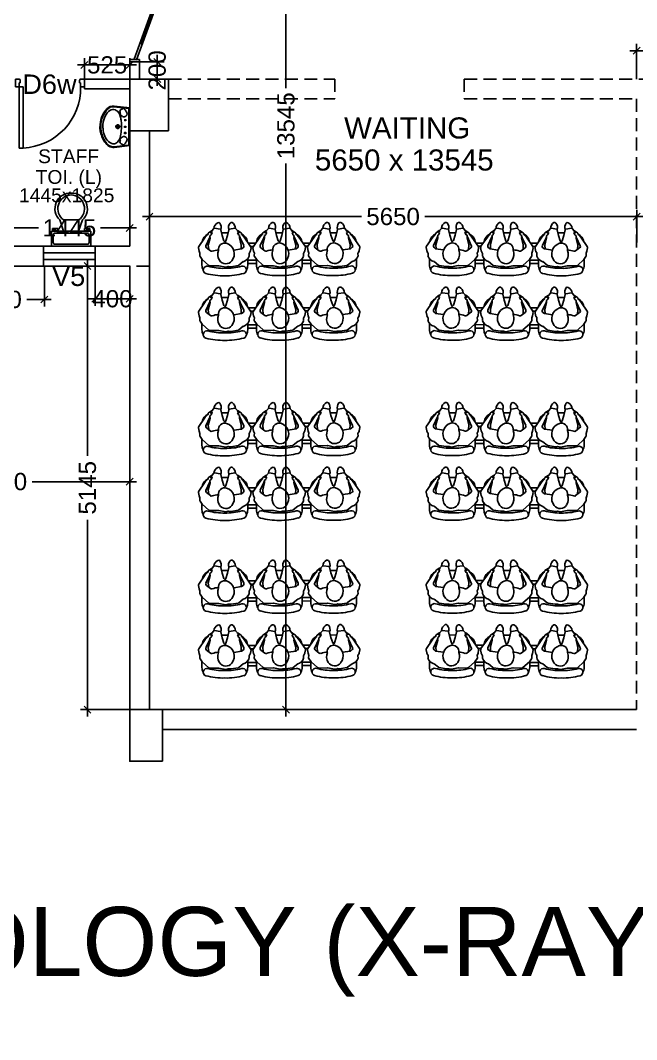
# Model space of a CAD drawing. Extents: x 6345096 to 6738923, y -6490958 to -6305885.
# Drawn here: x 6540771 to 6547917, y -6417014 to -6405190 of the extents above; entities that cross this region are included whole.
import ezdxf
from ezdxf.enums import TextEntityAlignment as Align

# ---------------------------------------------------------------- set-up
doc = ezdxf.new("R2010")
doc.units = 0
doc.header["$LTSCALE"] = 600
doc.header["$MEASUREMENT"] = 0
doc.header["$PDMODE"] = 35
doc.linetypes.add('DASHED', pattern=[0.75, 0.5, -0.25])
doc.linetypes.add('HIDDEN', pattern=[0.375, 0.25, -0.125])
doc.layers.get('0').update_dxf_attribs({"linetype": 'CONTINUOUS'})
doc.layers.get('Defpoints').update_dxf_attribs({"linetype": 'CONTINUOUS'})
for name, color, linetype in [('DIM-TEXT', 8, 'CONTINUOUS'), ('DOOR', 32, 'CONTINUOUS'), ('Fire Door', 10, 'CONTINUOUS'), ('furniture', 33, 'CONTINUOUS'), ('HS', 251, 'CONTINUOUS'), ('joinery', 7, 'CONTINUOUS'), ('LA-column', 3, 'CONTINUOUS'), ('Room Dim', 1, 'CONTINUOUS'), ('TEXT', 6, 'CONTINUOUS'), ('Toi-Euip', 8, 'CONTINUOUS'), ('toi-fix', 46, 'CONTINUOUS'), ('Walls', 7, 'CONTINUOUS'), ('WIN', 151, 'CONTINUOUS'), ('Working Dim', 5, 'CONTINUOUS')]:
    doc.layers.add(name, color=color, linetype=linetype)
doc.styles.add('ari', font='arial.ttf')
doc.styles.add('ARIAL', font='arial.ttf')
doc.styles.add('RT', font='romant.shx')
doc.dimstyles.new('int. dim', dxfattribs={"dimtxt": 200, "dimasz": 80, "dimexe": 80, "dimexo": 0, "dimgap": 70, "dimtad": 0, "dimdec": 0, "dimzin": 12, "dimdsep": 46, "dimtxsty": 'ari', "dimblk": 'OBLIQUE', "dimcen": 2, "dimdle": 80, "dimclrd": 256, "dimclre": 256, "dimclrt": 6, "dimadec": 0, "dimazin": 0, "dimtfac": 1, "dimtdec": 0, "dimtix": 1, "dimtmove": 2, "dimatfit": 3, "dimfxl": 1, "dimtolj": 1, "dimtzin": 0, "dimlwd": -1, "dimlwe": -1, "dimarcsym": 0})
doc.dimstyles.new('TEXT', dxfattribs={"dimscale": 0, "dimtxt": 600, "dimasz": 300, "dimexe": 300, "dimexo": 30, "dimgap": 50, "dimtad": 0, "dimdec": 0, "dimzin": 0, "dimdsep": 46, "dimtxsty": 'RT', "dimblk": 'OBLIQUE', "dimcen": 0.09, "dimdle": 300, "dimclrd": 256, "dimclre": 256, "dimclrt": 170, "dimadec": 0, "dimazin": 0, "dimtfac": 1, "dimtdec": 0, "dimtofl": 0, "dimtmove": 2, "dimatfit": 3, "dimfxl": 1, "dimfrac": 2, "dimtolj": 1, "dimtzin": 0, "dimlwd": -1, "dimlwe": -1, "dimarcsym": 0})

# ---------------------------------------------------------------- blocks, each defined once
blk = doc.blocks.new('_Oblique')
at = {"color": 0, "linetype": 'ByBlock', "lineweight": -2}
blk.add_line((-0.5, -0.5), (0.5, 0.5), dxfattribs=at)
blk = doc.blocks.new('*D258')
at = {"layer": 'Defpoints', "color": 0, "linetype": 'Continuous', "transparency": 16777216}
for p in [(6572959, -6417748), (6531899, -6418434, -2), (6572959, -6418964, 0)]:
    blk.add_point(p, dxfattribs=at)
at = {"layer": 'DIM-TEXT', "transparency": 16777216}
for p, q in [((6531899, -6418434), (6531899, -6417448)), ((6572959, -6418964), (6572959, -6417448)), ((6531599, -6417748), (6548138, -6417748)), ((6573259, -6417748), (6556721, -6417748))]:
    blk.add_line(p, q, dxfattribs=at)
at = {"layer": 'DIM-TEXT', "linetype": 'Continuous', "transparency": 16777216, "xscale": 300, "yscale": 300, "zscale": 300, "rotation": 180}
blk.add_blockref('_Oblique', (6531899, -6417748), dxfattribs=at)
at = {"layer": 'DIM-TEXT', "linetype": 'Continuous', "transparency": 16777216, "xscale": 300, "yscale": 300, "zscale": 300}
blk.add_blockref('_Oblique', (6572959, -6417748), dxfattribs=at)
at = {"layer": 'DIM-TEXT', "color": 170, "linetype": 'Continuous', "transparency": 16777216, "insert": (6552429, -6417748), "char_height": 750, "attachment_point": 5, "style": 'ari'}
blk.add_mtext('\\A1;{\\H1.067x;OPD - T.B. / C.D.}', dxfattribs=at)
blk = doc.blocks.new('A$C782D609A')
at = {"layer": 'WIN', "linetype": 'Continuous'}
for p, q in [((-300, 230), (300, 230)), ((-300, 230), (-300, 0)), ((300, 230), (300, 0)), ((-300, 0), (300, 0))]:
    blk.add_line(p, q, dxfattribs=at)
at = {"layer": 'WIN', "linetype": 'DASHED', "ltscale": 300}
for p, q in [((-300, 153), (300, 153)), ((-300, 77), (300, 77))]:
    blk.add_line(p, q, dxfattribs=at)
blk = doc.blocks.new('1000')
at = {"layer": 'DOOR'}
for p, q in [((0, -100), (0, 0)), ((0, 0), (50, 0)), ((50, -100), (0, -100)), ((50, 0), (50, -2)), ((63, -49), (50, -49)), ((50, -49), (50, -100)), ((50, -100), (50, -901)), ((100, -100), (50, -100)), ((63, -13), (61, -13)), ((63, -13), (63, -49)), ((100, -901), (100, -100)), ((837, -13), (837, -49)), ((837, -13), (839, -13)), ((837, -49), (850, -49)), ((850, 0), (850, -2)), ((900, 0), (850, 0)), ((850, -49), (850, -100)), ((850, -100), (900, -100)), ((900, -100), (900, 0)), ((50, -901), (100, -901))]:
    blk.add_line(p, q, dxfattribs=at)
for centre, major_axis, start_param, end_param in [((50, -13), (-7.95, 7.95), 3.926991, 5.497787), ((850, -13), (7.95, 7.95), 0.785398, 2.356194)]:
    blk.add_ellipse(centre, major_axis=major_axis, ratio=1, start_param=start_param, end_param=end_param, dxfattribs=at)
at = {"layer": 'DOOR', "color": 145}
blk.add_ellipse((64, -115), major_axis=(-520, 590), ratio=1, start_param=2.464943, end_param=4.009476, dxfattribs=at)
blk = doc.blocks.new('A$C15456D16')
at = {"layer": 'Fire Door'}
for p, q in [((979, 23), (65, 355)), ((979, 23), (65, 355)), ((979, 23), (65, 355)), ((969, -4), (56, 329)), ((969, -4), (56, 329)), ((969, -4), (56, 329)), ((248, 289), (238, 262)), ((248, 289), (238, 262)), ((248, 289), (238, 262)), ((791, 76), (243, 276)), ((791, 76), (243, 276)), ((791, 76), (243, 276)), ((-1000, 56), (-972, 56)), ((-1000, -56), (-1000, 56)), ((-1000, 56), (-972, 56)), ((-1000, -56), (-1000, 56)), ((-1000, 56), (-972, 56)), ((-1000, -56), (-1000, 56)), ((-979, -23), (-969, 4)), ((-979, -23), (-969, 4)), ((-979, -23), (-969, 4)), ((-972, -56), (-972, 56)), ((-972, -56), (-972, 56)), ((-972, -56), (-972, 56)), ((-969, 4), (-56, -329)), ((-969, 4), (-56, -329)), ((-969, 4), (-56, -329)), ((796, 89), (786, 63)), ((796, 89), (786, 63)), ((796, 89), (786, 63)), ((979, 23), (969, -4)), ((979, 23), (969, -4)), ((979, 23), (969, -4)), ((1000, 56), (972, 56)), ((972, -56), (972, 56)), ((1000, 56), (972, 56)), ((972, -56), (972, 56)), ((1000, 56), (972, 56)), ((972, -56), (972, 56)), ((1000, -56), (1000, 56)), ((1000, -56), (1000, 56)), ((1000, -56), (1000, 56)), ((-1000, -56), (-972, -56)), ((-1000, -56), (-972, -56)), ((-1000, -56), (-972, -56)), ((-979, -23), (-65, -355)), ((-979, -23), (-65, -355)), ((-979, -23), (-65, -355)), ((-796, -89), (-786, -63)), ((-796, -89), (-786, -63)), ((-796, -89), (-786, -63)), ((-791, -76), (-243, -276)), ((-791, -76), (-243, -276)), ((-791, -76), (-243, -276)), ((1000, -56), (972, -56)), ((1000, -56), (972, -56)), ((1000, -56), (972, -56)), ((-238, -262), (-248, -289)), ((-238, -262), (-248, -289)), ((-238, -262), (-248, -289))]:
    blk.add_line(p, q, dxfattribs=at)
at = {"layer": 'Fire Door', "extrusion": (0, 0, -1)}
for centre, major_axis, start_param, end_param in [((-1000, 0), (-1000, 0), 2.617886, 3.665084), ((-1000, 0), (-1000, 0), 2.617886, 3.665084), ((-1000, 0), (-1000, 0), 2.617886, 3.665084), ((1000, 0), (1000, 0), 2.618102, 3.665299), ((1000, 0), (1000, 0), 2.618102, 3.665299), ((1000, 0), (1000, 0), 2.618102, 3.665299)]:
    blk.add_ellipse(centre, major_axis=major_axis, ratio=1, start_param=start_param, end_param=end_param, dxfattribs=at)
blk = doc.blocks.new('*D262')
at = {"layer": 'Defpoints', "color": 0, "linetype": 'Continuous', "transparency": 16777216}
for p in [(6572960, -6413896, 6), (6532049, -6414395, -1), (6572960, -6415772)]:
    blk.add_point(p, dxfattribs=at)
at = {"layer": 'DIM-TEXT', "transparency": 16777216}
for p, q in [((6572960, -6413896), (6572960, -6416072)), ((6532049, -6414395), (6532049, -6416072)), ((6531749, -6415772), (6537340, -6415772)), ((6573260, -6415772), (6570917, -6415772))]:
    blk.add_line(p, q, dxfattribs=at)
at = {"layer": 'DIM-TEXT', "linetype": 'Continuous', "transparency": 16777216, "xscale": 300, "yscale": 300, "zscale": 300, "rotation": 180}
blk.add_blockref('_Oblique', (6532049, -6415772), dxfattribs=at)
at = {"layer": 'DIM-TEXT', "linetype": 'Continuous', "transparency": 16777216, "xscale": 300, "yscale": 300, "zscale": 300}
blk.add_blockref('_Oblique', (6572960, -6415772), dxfattribs=at)
at = {"layer": 'DIM-TEXT', "color": 170, "linetype": 'Continuous', "transparency": 16777216, "insert": (6554129, -6415995), "char_height": 750, "attachment_point": 5, "style": 'ari'}
blk.add_mtext('\\A1;{\\H1.067x;RADIOLOGY (X-RAY,FLUOROSCOPY & ULTRASOUND ROOMS)}', dxfattribs=at)
blk = doc.blocks.new('*D748')
at = {"layer": 'Defpoints', "color": 0, "transparency": 16777216}
for p in [(6540597, -6407598, 5), (6542039, -6407598, 5), (6542039, -6407598)]:
    blk.add_point(p, dxfattribs=at)
at = {"layer": 'Working Dim', "transparency": 16777216}
for p, q in [((6540517, -6407598), (6540980, -6407598)), ((6540597, -6407598), (6540597, -6407518)), ((6542119, -6407598), (6541700, -6407598)), ((6542039, -6407598), (6542039, -6407518))]:
    blk.add_line(p, q, dxfattribs=at)
at = {"layer": 'Working Dim', "transparency": 16777216, "xscale": 80, "yscale": 80, "zscale": 80, "rotation": 180}
blk.add_blockref('_Oblique', (6540597, -6407598), dxfattribs=at)
at = {"layer": 'Working Dim', "transparency": 16777216, "xscale": 80, "yscale": 80, "zscale": 80}
blk.add_blockref('_Oblique', (6542039, -6407598), dxfattribs=at)
at = {"layer": 'Working Dim', "color": 6, "transparency": 16777216, "insert": (6541340, -6407598), "char_height": 200, "attachment_point": 5, "style": 'ari'}
blk.add_mtext('\\A1;1445', dxfattribs=at)
blk = doc.blocks.new('*D750')
at = {"layer": 'Defpoints', "color": 0, "transparency": 16777216}
for p in [(6542039, -6405707), (6541514, -6405870, 5), (6542039, -6405870, 5)]:
    blk.add_point(p, dxfattribs=at)
at = {"layer": 'Working Dim', "transparency": 16777216}
for p, q in [((6541514, -6405707), (6541434, -6405707)), ((6541514, -6405870), (6541514, -6405627)), ((6541514, -6405707), (6542039, -6405707)), ((6542039, -6405870), (6542039, -6405627)), ((6542039, -6405707), (6542119, -6405707))]:
    blk.add_line(p, q, dxfattribs=at)
at = {"layer": 'Working Dim', "transparency": 16777216, "xscale": 80, "yscale": 80, "zscale": 80}
blk.add_blockref('_Oblique', (6541514, -6405707), dxfattribs=at)
at = {"layer": 'Working Dim', "transparency": 16777216, "xscale": 80, "yscale": 80, "zscale": 80, "rotation": 180}
blk.add_blockref('_Oblique', (6542039, -6405707), dxfattribs=at)
at = {"layer": 'Working Dim', "color": 6, "transparency": 16777216, "insert": (6541777, -6405707), "char_height": 200, "attachment_point": 5, "style": 'ari'}
blk.add_mtext('\\A1;525', dxfattribs=at)
blk = doc.blocks.new('*D751')
at = {"layer": 'Defpoints', "color": 0, "transparency": 16777216}
for p in [(6542154, -6405670, 2), (6542154, -6405870, 2), (6542358, -6405870)]:
    blk.add_point(p, dxfattribs=at)
at = {"layer": 'Working Dim', "transparency": 16777216}
for p, q in [((6542358, -6405670), (6542358, -6405590)), ((6542154, -6405670), (6542438, -6405670)), ((6542358, -6405670), (6542358, -6405870)), ((6542154, -6405870), (6542438, -6405870)), ((6542358, -6405870), (6542358, -6405950))]:
    blk.add_line(p, q, dxfattribs=at)
at = {"layer": 'Working Dim', "transparency": 16777216, "xscale": 80, "yscale": 80, "zscale": 80}
for p, rotation in [((6542358, -6405670), 270), ((6542358, -6405870), 90)]:
    blk.add_blockref('_Oblique', p, dxfattribs=dict(at, rotation=rotation))
at = {"layer": 'Working Dim', "color": 6, "transparency": 16777216, "insert": (6542358, -6405770), "char_height": 200, "attachment_point": 5, "rotation": 90, "style": 'ari'}
blk.add_mtext('\\A1;200', dxfattribs=at)
blk = doc.blocks.new('*D1103')
at = {"layer": 'Defpoints', "color": 0, "transparency": 16777216}
for p in [(6541549, -6408040), (6542039, -6408040, 6), (6542039, -6413185, 2)]:
    blk.add_point(p, dxfattribs=at)
at = {"layer": 'Working Dim', "transparency": 16777216}
for p, q in [((6541549, -6407960), (6541549, -6410243)), ((6542039, -6408040), (6541469, -6408040)), ((6541549, -6413265), (6541549, -6410982)), ((6542039, -6413185), (6541469, -6413185))]:
    blk.add_line(p, q, dxfattribs=at)
at = {"layer": 'Working Dim', "transparency": 16777216, "xscale": 80, "yscale": 80, "zscale": 80}
for p, rotation in [((6541549, -6408040), 90), ((6541549, -6413185), 270)]:
    blk.add_blockref('_Oblique', p, dxfattribs=dict(at, rotation=rotation))
at = {"layer": 'Working Dim', "color": 6, "transparency": 16777216, "insert": (6541549, -6410612), "char_height": 200, "attachment_point": 5, "rotation": 90, "style": 'ari'}
blk.add_mtext('\\A1;5145', dxfattribs=at)
blk = doc.blocks.new('*D1104')
at = {"layer": 'Defpoints', "color": 0, "transparency": 16777216}
for p in [(6539039, -6410542, 5), (6542039, -6410541), (6542039, -6410542, 5)]:
    blk.add_point(p, dxfattribs=at)
at = {"layer": 'Working Dim', "transparency": 16777216}
for p, q in [((6539039, -6410542), (6539039, -6410461)), ((6542039, -6410542), (6542039, -6410461)), ((6538959, -6410541), (6540171, -6410541)), ((6542119, -6410541), (6540908, -6410541))]:
    blk.add_line(p, q, dxfattribs=at)
at = {"layer": 'Working Dim', "transparency": 16777216, "xscale": 80, "yscale": 80, "zscale": 80, "rotation": 180}
blk.add_blockref('_Oblique', (6539039, -6410541), dxfattribs=at)
at = {"layer": 'Working Dim', "transparency": 16777216, "xscale": 80, "yscale": 80, "zscale": 80}
blk.add_blockref('_Oblique', (6542039, -6410541), dxfattribs=at)
at = {"layer": 'Working Dim', "color": 6, "transparency": 16777216, "insert": (6540539, -6410541), "char_height": 200, "attachment_point": 5, "style": 'ari'}
blk.add_mtext('\\A1;3000', dxfattribs=at)
blk = doc.blocks.new('A$C70ED7303')
at = {"layer": 'toi-fix', "color": 8}
for p, q in [((0, 0), (229, 0)), ((229, 0), (229, -174)), ((-229, 0), (0, 0)), ((-229, -174), (-229, 0)), ((-207, -44), (-207, -131)), ((0, -22), (-185, -22)), ((0, -22), (185, -22)), ((207, -44), (207, -131)), ((229, -174), (-229, -174)), ((-218, -207), (-218, -185)), ((-218, -185), (-174, -185)), ((-153, -207), (-218, -207)), ((-185, -153), (0, -153)), ((-174, -185), (-174, -174)), ((-153, -174), (-153, -207)), ((-87, -174), (-131, -305)), ((185, -153), (0, -153)), ((87, -174), (131, -305)), ((153, -174), (153, -207)), ((153, -207), (218, -207)), ((174, -185), (174, -174)), ((218, -185), (174, -185)), ((218, -207), (218, -185)), ((0, -305), (-87, -305)), ((0, -305), (87, -305))]:
    blk.add_line(p, q, dxfattribs=at)
for centre, major_axis, start_param, end_param in [((-188, -41), (13.6, -13.6), 2.214297, 4.068888), ((188, -41), (13.6, -13.6), 0.643501, 2.498091), ((-188, -134), (-13.6, -13.6), 5.35589, 7.21048), ((188, -134), (-13.6, -13.6), 0.643501, 2.498091), ((-7, -436), (-128, -128), 4.686239, 7.105146), ((5, -435), (-113, -113), 4.541602, 7.039318), ((7, -436), (56, -172), -0.351019, 2.067888), ((-5, -435), (-113, -113), 0.814663, 3.31238)]:
    blk.add_ellipse(centre, major_axis=major_axis, ratio=1, start_param=start_param, end_param=end_param, dxfattribs=at)
blk = doc.blocks.new('A$C4D064DB7')
at = {"layer": 'Toi-Euip', "color": 8}
for p, q in [((-219, -1), (-239, 178)), ((-212, 5), (-232, 185)), ((-28, 138), (30, 138)), ((1, 167), (1, 108)), ((212, 5), (232, 185)), ((219, -1), (239, 178)), ((-205, 8), (200, 8)), ((-61, 52), (-87, 52)), ((-73, 69), (-73, 37)), ((11, 52), (-14, 52)), ((-1, 69), (-1, 37)), ((88, 52), (63, 52)), ((76, 64), (76, 37)), ((-219, -1), (219, -1))]:
    blk.add_line(p, q, dxfattribs=at)
for centre, radius in [((1, 138), 20.9), ((1, 138), 15), ((1, 138), 10.5), ((-73, 52), 6.23), ((-1, 52), 6.23), ((76, 52), 6.23)]:
    blk.add_circle(centre, radius, dxfattribs=at)
for centre, radius, start, end in [((-136, 190), 103, 132.34, 168.5521), ((-116, 175), 119, 121.8415, 151.2146), ((-15, 63), 278, 103.6801, 133.1199), ((-79, 167), 122, 117.7975, 160.6946), ((-52, 129), 194, 106.9894, 130.6854), ((-13, 69), 240, 90.5187, 121.0564), ((0, 43), 293, 66.1951, 111.8497), ((-4, 79), 266, 77.1391, 106.8516), ((4, 22), 288, 65.4107, 93.8454), ((11, 57), 285, 46.3845, 81.023), ((17, 64), 267, 46.2173, 67.6674), ((74, 158), 135, 31.8603, 68.3132), ((141, 189), 91.5, 357.2238, 48.0895), ((144, 191), 96.4, 352.3942, 48.6169), ((-159, 188), 80.7, 163.2392, 186.9959), ((-157, 191), 75.7, 146.7911, 185.1402), ((-106, 184), 91.8, 165.5854, 192.6546), ((-124, 196), 77.6, 203.693, 246.3813), ((-74, 264), 162, 239.5902, 265.9719), ((-157, 117), 8.45, 294.5104, 30.3287), ((98, 210), 106, 278.0202, 335.0221), ((131, 193), 68.8, 336.7779, 32.4081), ((-200, -15), 23.9, 101.1451, 143.7785), ((-189, 73), 20.1, 152.4908, 243.191), ((-154, 65), 55.1, 124.9669, 161.6496), ((-120, 149), 122, 230.5982, 250.4136), ((-175, 96), 17.3, 50.4642, 129.5358), ((-158, 116), 8.33, 226.0403, 306.1074), ((-146, 63), 33, 241.9192, 291.3561), ((-126, 102), 8.28, 83.1526, 217.3039), ((-161, 71), 47.7, 305.0585, 347.193), ((-110, 110), 26, 208.2715, 253.614), ((-144, 69), 30.9, 343.9654, 29.9209), ((33, 870), 776, 261.2228, 267.52), ((-3, 804), 710, 270.2431, 275.5482), ((44, 384), 287, 274.2321, 283.8267), ((146, 69), 30.9, 150.0791, 196.0346), ((163, 71), 47.7, 192.807, 234.9415), ((112, 110), 26, 286.386, 331.7285), ((130, 102), 7.16, 318.2984, 78.6803), ((148, 63), 33, 248.6439, 298.0808), ((158, 116), 7.49, 165.1523, 247.9307), ((160, 116), 8.33, 233.8926, 313.9597), ((122, 149), 122, 289.5864, 309.4018), ((177, 96), 17.3, 50.4642, 129.5358), ((156, 65), 55.1, 18.3504, 55.0331), ((191, 73), 20.1, 296.809, 27.5092), ((200, -17), 24.9, 38.7487, 88.5796)]:
    blk.add_arc(centre, radius, start, end, dxfattribs=at)
blk = doc.blocks.new('*D1378')
at = {"layer": 'Defpoints', "color": 0, "transparency": 16777216}
for p in [(6541639, -6408040, 0), (6542039, -6408040), (6541639, -6408420)]:
    blk.add_point(p, dxfattribs=at)
at = {"layer": 'Working Dim', "transparency": 16777216}
for p, q in [((6541639, -6408040), (6541639, -6408500)), ((6542039, -6408040), (6542039, -6408500)), ((6541639, -6408420), (6541559, -6408420)), ((6542039, -6408420), (6541639, -6408420)), ((6542039, -6408420), (6542119, -6408420))]:
    blk.add_line(p, q, dxfattribs=at)
at = {"layer": 'Working Dim', "transparency": 16777216, "xscale": 80, "yscale": 80, "zscale": 80}
blk.add_blockref('_Oblique', (6541639, -6408420), dxfattribs=at)
at = {"layer": 'Working Dim', "transparency": 16777216, "xscale": 80, "yscale": 80, "zscale": 80, "rotation": 180}
blk.add_blockref('_Oblique', (6542039, -6408420), dxfattribs=at)
at = {"layer": 'Working Dim', "color": 6, "transparency": 16777216, "insert": (6541839, -6408420), "char_height": 200, "attachment_point": 5, "style": 'ari'}
blk.add_mtext('\\A1;400', dxfattribs=at)
blk = doc.blocks.new('*D1379')
at = {"layer": 'Defpoints', "color": 0, "transparency": 16777216}
for p in [(6540060, -6408040, 0), (6541050, -6408040), (6540060, -6408428)]:
    blk.add_point(p, dxfattribs=at)
at = {"layer": 'Working Dim', "transparency": 16777216}
for p, q in [((6540060, -6408040), (6540060, -6408508)), ((6541050, -6408040), (6541050, -6408508)), ((6539980, -6408428), (6540264, -6408428)), ((6541130, -6408428), (6540845, -6408428))]:
    blk.add_line(p, q, dxfattribs=at)
at = {"layer": 'Working Dim', "transparency": 16777216, "xscale": 80, "yscale": 80, "zscale": 80, "rotation": 180}
blk.add_blockref('_Oblique', (6540060, -6408428), dxfattribs=at)
at = {"layer": 'Working Dim', "transparency": 16777216, "xscale": 80, "yscale": 80, "zscale": 80}
blk.add_blockref('_Oblique', (6541050, -6408428), dxfattribs=at)
at = {"layer": 'Working Dim', "color": 6, "transparency": 16777216, "insert": (6540555, -6408428), "char_height": 200, "attachment_point": 5, "style": 'ari'}
blk.add_mtext('\\A1;990', dxfattribs=at)
blk = doc.blocks.new('*D2147')
at = {"layer": 'Defpoints', "color": 0, "transparency": 16777216}
for p in [(6547918, -6407466), (6542268, -6407766), (6547918, -6407766)]:
    blk.add_point(p, dxfattribs=at)
at = {"layer": 'Working Dim', "transparency": 16777216}
for p, q in [((6542268, -6407766), (6542268, -6407386)), ((6547918, -6407766), (6547918, -6407386)), ((6542188, -6407466), (6544725, -6407466)), ((6547998, -6407466), (6545462, -6407466))]:
    blk.add_line(p, q, dxfattribs=at)
at = {"layer": 'Working Dim', "transparency": 16777216, "xscale": 80, "yscale": 80, "zscale": 80, "rotation": 180}
blk.add_blockref('_Oblique', (6542268, -6407466), dxfattribs=at)
at = {"layer": 'Working Dim', "transparency": 16777216, "xscale": 80, "yscale": 80, "zscale": 80}
blk.add_blockref('_Oblique', (6547918, -6407466), dxfattribs=at)
at = {"layer": 'Working Dim', "color": 6, "transparency": 16777216, "insert": (6545093, -6407466), "char_height": 200, "attachment_point": 5, "style": 'ari'}
blk.add_mtext('\\A1;5650', dxfattribs=at)
blk = doc.blocks.new('*D2148')
at = {"layer": 'Defpoints', "color": 0, "transparency": 16777216}
for p in [(6544422, -6399640), (6543851, -6413185), (6544422, -6413185)]:
    blk.add_point(p, dxfattribs=at)
at = {"layer": 'Working Dim', "transparency": 16777216}
for p, q in [((6543851, -6399560), (6543851, -6405975)), ((6544422, -6399640), (6543771, -6399640)), ((6543851, -6413265), (6543851, -6406850)), ((6544422, -6413185), (6543771, -6413185))]:
    blk.add_line(p, q, dxfattribs=at)
at = {"layer": 'Working Dim', "transparency": 16777216, "xscale": 80, "yscale": 80, "zscale": 80}
for p, rotation in [((6543851, -6399640), 90), ((6543851, -6413185), 270)]:
    blk.add_blockref('_Oblique', p, dxfattribs=dict(at, rotation=rotation))
at = {"layer": 'Working Dim', "color": 6, "transparency": 16777216, "insert": (6543851, -6406412), "char_height": 200, "attachment_point": 5, "rotation": 90, "style": 'ari'}
blk.add_mtext('\\A1;13545', dxfattribs=at)
blk = doc.blocks.new('A$C6F2C55AD')
at = {"layer": 'furniture', "color": 8}
for p, q in [((-379, 896), (-303, 896)), ((-309, 892), (-377, 818)), ((-274, 917), (-309, 892)), ((-236, 919), (-260, 921)), ((-212, 928), (-236, 919)), ((-172, 935), (-212, 928)), ((-209, 798), (-173, 844)), ((-50, 857), (-157, 931)), ((-148, 850), (-56, 808)), ((-25, 837), (-50, 857)), ((-19, 827), (-25, 837)), ((-383, 803), (-381, 703)), ((-56, 808), (-40, 802)), ((-7, 824), (-15, 825)), ((-8, 781), (4, 776)), ((-1, 787), (-5, 793)), ((5, 781), (-1, 787)), ((24, 785), (0, 820)), ((0, 792), (11, 789)), ((11, 789), (19, 779)), ((-381, 699), (-397, 621)), ((-397, 621), (-391, 593)), ((0, 593), (0, 669)), ((-391, 588), (-392, 559)), ((-392, 559), (-379, 478)), ((-200, 528), (-187, 436)), ((2, 482), (-10, 477)), ((-3, 469), (3, 477)), ((11, 473), (-3, 469)), ((0, 442), (24, 477)), ((4, 481), (2, 482)), ((3, 477), (4, 481)), ((19, 483), (11, 473)), ((-375, 468), (-334, 417)), ((-374, 366), (-301, 366)), ((-355, 366), (-355, 265)), ((-316, 366), (-316, 265)), ((-187, 436), (-173, 418)), ((-157, 331), (-50, 405)), ((-148, 412), (-56, 454)), ((-119, 356), (-119, 275)), ((-56, 454), (-40, 459)), ((-50, 405), (-25, 425)), ((-40, 459), (-29, 462)), ((-25, 425), (-19, 435)), ((-15, 437), (-7, 438)), ((-379, 265), (-303, 265)), ((-309, 261), (-377, 187)), ((-374, 265), (-303, 265)), ((-274, 286), (-309, 261)), ((-269, 348), (-244, 349)), ((-236, 288), (-260, 290)), ((-212, 297), (-236, 288)), ((-232, 346), (-216, 336)), ((-172, 304), (-212, 297)), ((-208, 333), (-172, 327)), ((-157, 331), (-157, 300)), ((-50, 226), (-157, 300)), ((-383, 172), (-381, 72)), ((-209, 167), (-173, 213)), ((-148, 219), (-56, 177)), ((-56, 177), (-40, 171)), ((-25, 206), (-50, 226)), ((-19, 196), (-25, 206)), ((-7, 193), (-15, 194)), ((-8, 151), (4, 145)), ((-1, 156), (-5, 162)), ((5, 150), (-1, 156)), ((24, 154), (0, 189)), ((0, 162), (11, 158)), ((11, 158), (19, 148)), ((-381, 68), (-397, -10)), ((0, -38), (0, 38)), ((-397, -10), (-391, -38)), ((-391, -43), (-392, -72)), ((-392, -72), (-379, -153)), ((-200, -103), (-187, -195)), ((-375, -163), (-334, -214)), ((-187, -195), (-173, -213)), ((-157, -300), (-50, -226)), ((-148, -219), (-56, -177)), ((-56, -177), (-40, -171)), ((-50, -226), (-25, -206)), ((-40, -171), (-29, -169)), ((-25, -206), (-19, -196)), ((-15, -194), (-7, -193)), ((2, -149), (-10, -154)), ((-3, -162), (3, -154)), ((11, -158), (-3, -162)), ((0, -189), (24, -154)), ((4, -150), (2, -149)), ((3, -154), (4, -150)), ((19, -148), (11, -158)), ((-379, -265), (-301, -265)), ((-355, -265), (-355, -366)), ((-316, -265), (-316, -366)), ((-274, -345), (-309, -370)), ((-269, -283), (-244, -282)), ((-236, -343), (-260, -341)), ((-212, -334), (-236, -343)), ((-232, -285), (-216, -295)), ((-172, -327), (-212, -334)), ((-208, -298), (-172, -304)), ((-157, -300), (-157, -331)), ((-50, -405), (-157, -331)), ((-119, -275), (-119, -356)), ((-383, -459), (-381, -559)), ((-379, -366), (-303, -366)), ((-309, -370), (-377, -444)), ((-374, -366), (-303, -366)), ((-209, -464), (-173, -418)), ((-148, -412), (-56, -454)), ((-56, -454), (-40, -459)), ((-25, -425), (-50, -405)), ((-19, -435), (-25, -425)), ((-7, -438), (-15, -437)), ((-1, -475), (-5, -469)), ((24, -477), (0, -442)), ((0, -469), (11, -473)), ((-381, -563), (-397, -641)), ((-8, -480), (4, -486)), ((5, -481), (-1, -475)), ((11, -473), (19, -483)), ((-397, -641), (-391, -668)), ((-391, -674), (-392, -703)), ((-392, -703), (-379, -784)), ((0, -669), (0, -593)), ((-375, -793), (-334, -844)), ((-200, -734), (-187, -826)), ((-187, -826), (-173, -844)), ((-148, -850), (-56, -808)), ((-56, -808), (-40, -802)), ((-40, -802), (-29, -800)), ((-25, -837), (-19, -827)), ((-15, -825), (-7, -824)), ((2, -780), (-10, -785)), ((-3, -793), (3, -785)), ((11, -789), (-3, -793)), ((0, -820), (24, -785)), ((4, -781), (2, -780)), ((3, -785), (4, -781)), ((19, -779), (11, -789)), ((-379, -896), (-301, -896)), ((-269, -914), (-244, -913)), ((-232, -916), (-216, -926)), ((-208, -929), (-172, -935)), ((-157, -931), (-50, -857)), ((-50, -857), (-25, -837))]:
    blk.add_line(p, q, dxfattribs=at)
for points in [[(-193, 818), (-141, 822), (-59, 802), (-42, 803)], [(-42, 459), (-59, 460), (-141, 440), (-187, 443)], [(-193, 188), (-141, 191), (-59, 171), (-42, 172)], [(-42, -172), (-59, -171), (-141, -191), (-187, -188)], [(-193, -443), (-141, -440), (-59, -460), (-42, -459)], [(-42, -803), (-59, -802), (-141, -822), (-187, -819)]]:
    blk.add_lwpolyline(points, dxfattribs=at)
for points in [[(24, 781), (52, 756, -0.259848), (54, 749), (43, 683, -0.302547), (37, 677), (-30, 662), (-92, 642), (-107, 628), (-92, 620), (-30, 600), (37, 585, -0.302547), (43, 578), (54, 513, -0.259848), (52, 506), (24, 481)], [(24, 150), (52, 125, -0.259848), (54, 118), (43, 52, -0.302547), (37, 46), (-30, 31), (-92, 11), (-107, -3), (-92, -11), (-30, -31), (37, -46, -0.302547), (43, -52), (54, -118, -0.259848), (52, -125), (24, -150)], [(24, -481), (52, -506, -0.259848), (54, -513), (43, -578, -0.302547), (37, -585), (-30, -600), (-92, -620), (-107, -633), (-92, -642), (-30, -662), (37, -677, -0.302547), (43, -683), (54, -749, -0.259848), (52, -756), (24, -781)]]:
    blk.add_lwpolyline(points, format="xyb", dxfattribs=at)
for points in [[(115, 689, 0.28165), (118, 712, 0.281432), (52, 756, -0.259848), (54, 749), (43, 683, -0.302547), (37, 677, 0.254294)], [(115, 58, 0.28165), (118, 81, 0.281432), (52, 125, -0.259848), (54, 118), (43, 52, -0.302547), (37, 46, 0.254294)], [(115, -573, 0.28165), (118, -550, 0.281432), (52, -506, -0.259848), (54, -513), (43, -578, -0.302547), (37, -585, 0.254294)]]:
    blk.add_lwpolyline(points, format="xyb", close=True, dxfattribs=at)
for centre, radius, start, end in [((236, 652), 733, 164.361, 181.6247), ((-429, 838), 43.2, 344.361, 164.361), ((-374, 771), 125, 90, 118.9699), ((-262, 900), 20.7, 84.2936, 126.1379), ((-157, 832), 20.7, 65.5125, 142.3991), ((-168, 914), 20.7, 55.2478, 99.1519), ((-125, 771), 125, 25.4407, 79.8153), ((236, 652), 647, 164.361, 181.8419), ((-362, 803), 20.7, 137.3161, 180.8191), ((-250, 591), 122, 67.1497, 123.3122), ((-193, 785), 20.7, 142.3991, 201.4261), ((-409, 700), 211, 1.1807, 21.4261), ((-37, 793), 10.2, 45.435, 108.1784), ((-5, 806), 24.7, 193.9888, 263.5389), ((-15, 829), 4.56, 211.6328, 266.4385), ((-8, 814), 9.9, 34.2468, 86.4385), ((-3, 788), 5.09, 52.4637, 108.4149), ((0, 781), 6.05, 308.4181, 329.2946), ((3, 779), 2.67, 329.2946, 45.0334), ((21, 780), 2.15, 218.553, 288.5809), ((20, 783), 4.98, 288.5809, 18.6143), ((236, 610), 733, 178.3753, 195.639), ((236, 610), 647, 178.1581, 195.639), ((-411, 589), 20.7, 357.1355, 11.8973), ((-402, 703), 20.7, 348.8982, 0.8191), ((-269, 619), 89.1, 123.3122, 231.3111), ((-240, 645), 124, 285.5429, 343.9718), ((-192, 631), 73.9, 343.9718, 98.0509), ((-358, 481), 20.7, 189.3001, 218.6806), ((-242, 652), 131, 231.3111, 285.5429), ((-7, 453), 24.1, 96.9092, 158.3871), ((21, 481), 2.15, 71.4191, 141.447), ((20, 479), 4.98, 341.3857, 71.4191), ((62, 513), 75.9, 47.3296, 108.8978), ((49, 588), 82.7, 271.2733, 329.4641), ((98, 552), 22.8, 344.3632, 47.2828), ((-429, 424), 43.2, 195.639, 15.639), ((-374, 491), 125, 241.0301, 270), ((-238, 442), 99.4, 194.4561, 251.4627), ((-157, 430), 20.7, 217.6009, 294.4875), ((-125, 491), 125, 280.1847, 334.5593), ((-15, 432), 4.56, 93.5615, 148.3672), ((-8, 447), 9.9, 273.5615, 325.7532), ((-429, 207), 43.2, 344.361, 164.361), ((-374, 140), 125, 90, 118.9699), ((-262, 270), 20.7, 84.2936, 126.1379), ((-243, 329), 20.7, 58.0246, 92.8591), ((-205, 354), 20.7, 238.0246, 260.8481), ((-168, 348), 20.7, 260.8481, 304.7522), ((-168, 283), 20.7, 55.2478, 99.1519), ((-125, 140), 125, 25.4407, 79.8153), ((236, 21), 733, 164.361, 181.6247), ((236, 21), 647, 164.361, 181.8419), ((-362, 173), 20.7, 137.3161, 180.8191), ((-193, 154), 20.7, 142.3991, 201.4261), ((-409, 69), 211, 1.1807, 21.4261), ((-157, 201), 20.7, 65.5125, 142.3991), ((-37, 162), 10.2, 45.435, 108.1784), ((-5, 175), 24.7, 193.9888, 263.5389), ((-15, 198), 4.56, 211.6328, 266.4385), ((-8, 184), 9.9, 34.2468, 86.4385), ((-3, 157), 5.09, 52.4637, 108.4149), ((0, 150), 6.05, 308.4181, 329.2946), ((3, 148), 2.67, 329.2946, 45.0334), ((21, 149), 2.15, 218.553, 288.5809), ((20, 152), 4.98, 288.5809, 18.6143), ((236, -21), 733, 178.3753, 195.639), ((236, -21), 647, 178.1581, 195.639), ((-402, 72), 20.7, 348.8982, 0.8191), ((-269, -12), 89.1, 123.3122, 231.3111), ((-250, -40), 122, 67.1497, 123.3122), ((-192, 0), 73.9, 343.9718, 98.0509), ((-411, -42), 20.7, 357.1355, 11.8973), ((-242, 21), 131, 231.3111, 285.5429), ((-240, 14), 124, 285.5429, 343.9718), ((62, -118), 75.9, 47.3296, 108.8978), ((49, -43), 82.7, 271.2733, 329.4641), ((98, -79), 22.8, 344.3632, 47.2828), ((-429, -207), 43.2, 195.639, 15.639), ((-358, -150), 20.7, 189.3001, 218.6806), ((-238, -189), 99.4, 194.4561, 251.4627), ((-157, -201), 20.7, 217.6009, 294.4875), ((-125, -140), 125, 280.1847, 334.5593), ((-7, -178), 24.1, 96.9092, 158.3871), ((-15, -198), 4.56, 93.5615, 148.3672), ((-8, -184), 9.9, 273.5615, 325.7532), ((21, -149), 2.15, 71.4191, 141.447), ((20, -152), 4.98, 341.3857, 71.4191), ((-374, -140), 125, 241.0301, 270), ((-262, -361), 20.7, 84.2936, 126.1379), ((-243, -302), 20.7, 58.0246, 92.8591), ((-205, -277), 20.7, 238.0246, 260.8481), ((-168, -283), 20.7, 260.8481, 304.7522), ((-168, -348), 20.7, 55.2478, 99.1519), ((236, -610), 733, 164.361, 181.6247), ((-429, -424), 43.2, 344.361, 164.361), ((-374, -491), 125, 90, 118.9699), ((236, -610), 647, 164.361, 181.8419), ((-362, -458), 20.7, 137.3161, 180.8191), ((-193, -477), 20.7, 142.3991, 201.4261), ((-157, -430), 20.7, 65.5125, 142.3991), ((-125, -491), 125, 25.4407, 79.8153), ((-37, -469), 10.2, 45.435, 108.1784), ((-5, -456), 24.7, 193.9888, 263.5389), ((-15, -432), 4.56, 211.6328, 266.4385), ((-8, -447), 9.9, 34.2468, 86.4385), ((-3, -473), 5.09, 52.4637, 108.4149), ((-402, -559), 20.7, 348.8982, 0.8191), ((-269, -643), 89.1, 123.3122, 231.3111), ((-250, -671), 122, 67.1497, 123.3122), ((-409, -562), 211, 1.1807, 21.4261), ((-192, -631), 73.9, 343.9718, 98.0509), ((0, -481), 6.05, 308.4181, 329.2946), ((3, -483), 2.67, 329.2946, 45.0334), ((21, -481), 2.15, 218.553, 288.5809), ((20, -479), 4.98, 288.5809, 18.6143), ((236, -652), 733, 178.3753, 195.639), ((236, -652), 647, 178.1581, 195.639), ((-411, -673), 20.7, 357.1355, 11.8973), ((-240, -617), 124, 285.5429, 343.9718), ((62, -749), 75.9, 47.3296, 108.8978), ((98, -710), 22.8, 344.3632, 47.2828), ((-429, -838), 43.2, 195.639, 15.639), ((-358, -781), 20.7, 189.3001, 218.6806), ((-242, -610), 131, 231.3111, 285.5429), ((-125, -771), 125, 280.1847, 334.5593), ((-7, -809), 24.1, 96.9092, 158.3871), ((-15, -829), 4.56, 93.5615, 148.3672), ((-8, -814), 9.9, 273.5615, 325.7532), ((21, -780), 2.15, 71.4191, 141.447), ((20, -783), 4.98, 341.3857, 71.4191), ((49, -674), 82.7, 271.2733, 329.4641), ((-374, -771), 125, 241.0301, 270), ((-238, -820), 99.4, 194.4561, 251.4627), ((-243, -933), 20.7, 58.0246, 92.8591), ((-205, -908), 20.7, 238.0246, 260.8481), ((-157, -832), 20.7, 217.6009, 294.4875), ((-168, -914), 20.7, 260.8481, 304.7522)]:
    blk.add_arc(centre, radius, start, end, dxfattribs=at)
blk = doc.blocks.new('A$C2CD672AE')
at = {"layer": 'Walls', "color": 8, "linetype": 'HIDDEN'}
for p, q in [((11835.1, 50754.3), (11720.1, 50754.3)), ((11720.1, 50754.3), (11720.1, 50554.2)), ((11835.1, 50754.3), (11835.1, 50554.2)), ((11720.1, 50554.2), (11194.6, 50554.2)), ((11194.6, 50554.2), (11194.6, 50439.2)), ((12170.1, 50554.2), (14097.1, 50554.2)), ((14097.1, 50554.2), (14097.1, 50324.2)), ((15597.1, 50554.2), (20030.9, 50554.2)), ((15597.1, 50554.2), (15597.1, 50324.2)), ((11720.1, 50439.2), (11194.6, 50439.2)), ((12170.1, 50324.2), (14097.1, 50324.2)), ((15597.1, 50324.2), (17597.6, 50324.2)), ((11720.1, 48614.3), (10277.6, 48614.3)), ((11950.1, 48384.1), (8720.1, 48384.1)), ((17597.6, 43239.1), (12100.1, 43239.1)), ((17597.6, 43009.1), (12100.1, 43009.1))]:
    blk.add_line(p, q, dxfattribs=at)
at = {"layer": 'Walls', "color": 8, "linetype": 'HIDDEN', "extrusion": (0.000145144, 2.25514e-17, 1)}
blk.add_line((17597.6, 50324.2), (17597.6, 43239.3), dxfattribs=at)
at = {"layer": 'Walls', "color": 8, "linetype": 'HIDDEN'}
for points in [[(11720.1, 49954.2), (11720.1, 48614.2)], [(11950.1, 48384.1), (11950.1, 49954.2)], [(11720.1, 48384.1), (11720.1, 43239.2)], [(11950.1, 43239.2), (11950.1, 48384.1)]]:
    blk.add_lwpolyline(points, dxfattribs=at)
blk = doc.blocks.new('*D2451')
at = {"layer": 'Defpoints', "color": 0, "transparency": 16777216}
for p in [(6550317, -6405541), (6547917, -6405870), (6550317, -6405870, -2)]:
    blk.add_point(p, dxfattribs=at)
at = {"layer": 'Working Dim', "transparency": 16777216}
for p, q in [((6547917, -6405870), (6547917, -6405461)), ((6550317, -6405870), (6550317, -6405461)), ((6547837, -6405541), (6548747, -6405541)), ((6550397, -6405541), (6549487, -6405541))]:
    blk.add_line(p, q, dxfattribs=at)
at = {"layer": 'Working Dim', "transparency": 16777216, "xscale": 80, "yscale": 80, "zscale": 80, "rotation": 180}
blk.add_blockref('_Oblique', (6547917, -6405541), dxfattribs=at)
at = {"layer": 'Working Dim', "transparency": 16777216, "xscale": 80, "yscale": 80, "zscale": 80}
blk.add_blockref('_Oblique', (6550317, -6405541), dxfattribs=at)
at = {"layer": 'Working Dim', "color": 6, "transparency": 16777216, "insert": (6549117, -6405541), "char_height": 200, "attachment_point": 5, "style": 'ari'}
blk.add_mtext('\\A1;2400', dxfattribs=at)

msp = doc.modelspace()

# ---------------------------------------------------------------- linework, layer by layer
at = {"layer": 'LA-column', "color": 2, "elevation": 2.39}
for points in [[(6542489.527, -6406469.661), (6542489.527, -6405869.661), (6542039.527, -6405869.661), (6542039.527, -6406469.661)], [(6542419.527, -6413784.704), (6542419.527, -6413184.704), (6542039.527, -6413184.704), (6542039.527, -6413784.704)]]:
    msp.add_lwpolyline(points, close=True, dxfattribs=at)
at = {"layer": 'Walls', "linetype": 'Continuous'}
for p, q in [((6542154.437, -6405669.558), (6542039.437, -6405669.558)), ((6542039.437, -6405669.558), (6542039.437, -6405869.664)), ((6542154.437, -6405669.558), (6542154.437, -6405869.664)), ((6542039.437, -6405869.714), (6541513.937, -6405869.714)), ((6541513.937, -6405869.714), (6541513.937, -6405984.714)), ((6542039.437, -6405984.714), (6541513.937, -6405984.714)), ((6542039.431, -6407809.588), (6540596.932, -6407809.588)), ((6547916.936, -6413184.765), (6542419.437, -6413184.765)), ((6547916.936, -6413414.765), (6542419.437, -6413414.765))]:
    msp.add_line(p, q, dxfattribs=at)
for points in [[(6542039.437, -6406469.721), (6542039.437, -6407809.709)], [(6542269.437, -6408039.795), (6542269.437, -6406469.721)], [(6539039.434, -6408039.795), (6542039.437, -6408039.795), (6542039.437, -6413184.708)], [(6542269.437, -6413184.708), (6542269.437, -6408039.795)]]:
    msp.add_lwpolyline(points, dxfattribs=at)

# ---------------------------------------------------------------- block references
at = {"layer": 'DOOR', "linetype": 'Continuous', "xscale": 0.8888888880610687, "yscale": 0.8888888880610687, "zscale": 0.8888888880610687, "rotation": 1.278659438584812e-05}
msp.add_blockref('1000', (6540713.937, -6405869.755, 2.39), dxfattribs=at)
at = {"layer": 'Fire Door', "color": 3, "lineweight": 0, "rotation": 90}
msp.add_blockref('A$C15456D16', (6542094.992, -6404669.576, 2.39), dxfattribs=at)
at = {"layer": 'furniture', "ltscale": 0.75, "rotation": 90.09221485071018}
for p in [(6543772.365, -6407654.05, -1.946), (6543772.365, -6408404.05, -1.946), (6543772.365, -6409742.894, -1.946), (6543772.365, -6410492.894, -1.946), (6543772.365, -6411570.865, -1.946), (6543772.365, -6412320.865, -1.946)]:
    msp.add_blockref('A$C6F2C55AD', p, dxfattribs=at)
at = {"layer": 'furniture', "ltscale": 0.75, "xscale": -1, "rotation": 269.9077851492898}
for p in [(6546412.616, -6407654.05, -1.946), (6546412.616, -6408404.05, -1.946), (6546412.616, -6409742.894, -1.946), (6546412.616, -6410492.894, -1.946), (6546412.616, -6411570.865, -1.946), (6546412.616, -6412320.865, -1.946)]:
    msp.add_blockref('A$C6F2C55AD', p, dxfattribs=at)
at = {"layer": 'HS'}
msp.add_blockref('A$C2CD672AE', (6530319.294, -6456423.902, 8.17), dxfattribs=at)
at = {"layer": 'toi-fix', "rotation": 90}
msp.add_blockref('A$C4D064DB7', (6542038.375, -6406423.41, 5.131), dxfattribs=at)
at = {"layer": 'toi-fix', "linetype": 'Continuous', "xscale": -1, "rotation": 180}
msp.add_blockref('A$C70ED7303', (6541360.091, -6407809.588, 5.131), dxfattribs=at)
at = {"layer": 'WIN', "linetype": 'Continuous', "rotation": 180}
msp.add_blockref('A$C782D609A', (6541339.182, -6407809.588, -0.302), dxfattribs=at)

# ---------------------------------------------------------------- texts
at = {"layer": 'joinery', "style": 'ari'}
for s, p in [('D6w', (6541108.262, -6406042.367, 27.662)), ('V5', (6541330.933, -6408270.746, -0.302))]:
    msp.add_text(s, height=225, dxfattribs=at).set_placement(p, align=Align.CENTER)
at = {"layer": 'Room Dim', "linetype": 'Continuous', "style": 'ari'}
msp.add_text('5650 x 13545', height=244.8, dxfattribs=at).set_placement((6545222.754, -6406931.712, 8.303), align=Align.CENTER)
at = {"layer": 'Room Dim', "style": 'ARIAL'}
msp.add_text('1445x1825', height=160, dxfattribs=at).set_placement((6541308.148, -6407298.803, -0.302), align=Align.CENTER)
at = {"layer": 'TEXT', "color": 7, "linetype": 'Continuous', "style": 'ari'}
msp.add_text('WAITING', height=244.8, rotation=359.998932, dxfattribs=at).set_placement((6545256.603, -6406559.999), align=Align.CENTER)
at = {"layer": 'TEXT', "color": 7, "style": 'ARIAL'}
for s, p in [('STAFF', (6541330.582, -6406845.903, -0.302)), ('TOI. (L)', (6541333.201, -6407086.126, -0.302))]:
    msp.add_text(s, height=160, dxfattribs=at).set_placement(p, align=Align.CENTER)

# ---------------------------------------------------------------- dimensions: what is measured, and where the dimension line sits
at = {"layer": 'DIM-TEXT', "linetype": 'Continuous'}
dim = msp.add_linear_dim(base=(6572959.527, -6415772.438, 1.031), p1=(6532049.389, -6414394.742), p2=(6572959.527, -6413895.727, 6.851), angle=180, text='{\\H1.067x;RADIOLOGY (X-RAY,FLUOROSCOPY & ULTRASOUND ROOMS)}', dimstyle='TEXT', override={"dimscale": 1, "dimtxt": 750, "dimexo": 0, "dimtxsty": 'ari'}, dxfattribs=at)
dim.commit()
dim.dimension.update_dxf_attribs({"geometry": '*D262', "text_midpoint": (6554128.813, -6415995.243, 1.031), "dimtype": 160})
dim = msp.add_linear_dim(base=(6572959.349, -6417748.105, 2.092), p1=(6531899.389, -6418433.761), p2=(6572959.349, -6418963.755, 1.743), text='{\\H1.067x;OPD - T.B. / C.D.}', dimstyle='TEXT', override={"dimscale": 1, "dimtxt": 750, "dimexo": 0, "dimtxsty": 'ari'}, dxfattribs=at)
dim.commit()
dim.dimension.update_dxf_attribs({"geometry": '*D258', "text_midpoint": (6552429.369, -6417748.105, 2.092)})
at = {"layer": 'Working Dim', "color": 6}
for base, p1, p2, picture, middle in [((6543850.883, -6413184.765), (6544422.115, -6399639.615), (6544422.115, -6413184.765), '*D2148', (6543850.883, -6406412.19)), ((6542358.11, -6405869.664), (6542154.437, -6405669.558, 2.39), (6542154.437, -6405869.664, 2.39), '*D751', (6542358.11, -6405769.611)), ((6541548.927, -6408039.795), (6542039.437, -6413184.708, 2.39), (6542039.437, -6408039.795, 5.817), '*D1103', (6541548.927, -6410612.251))]:
    dim = msp.add_linear_dim(base=base, p1=p1, p2=p2, angle=90, dimstyle='int. dim', override={"dimtxt": 200, "dimarcsym": 1}, dxfattribs=at)
    dim.commit()
    dim.dimension.update_dxf_attribs({"geometry": picture, "text_midpoint": middle})
at = {"layer": 'Working Dim'}
dim = msp.add_linear_dim(base=(6550317.432, -6405540.802), p1=(6547917.026, -6405869.711), p2=(6550317.432, -6405869.684, -1.698), dimstyle='int. dim', dxfattribs=at)
dim.commit()
dim.dimension.update_dxf_attribs({"geometry": '*D2451', "text_midpoint": (6549117.229, -6405540.802)})
at = {"layer": 'Working Dim', "color": 6}
for base, p1, p2, picture, middle in [((6542039.4367, -6405706.7755), (6541513.937, -6405869.7145, 5.1311), (6542039.4367, -6405869.7145, 5.1311), '*D750', (6541776.6868, -6405706.7755)), ((6547918.026, -6407465.885), (6542268.437, -6407765.883), (6547918.026, -6407765.883), '*D2147', (6545093.231, -6407465.885)), ((6540059.728, -6408428.132), (6541049.652, -6408039.795), (6540059.728, -6408039.795, -0.302), '*D1379', (6540554.69, -6408428.132)), ((6541639.182, -6408420.262), (6542039.437, -6408039.795), (6541639.182, -6408039.588, -0.302), '*D1378', (6541839.309, -6408420.262)), ((6542039.437, -6410540.678), (6539039.434, -6410542.275, 5.131), (6542039.437, -6410542.275, 5.131), '*D1104', (6540539.435, -6410540.678))]:
    dim = msp.add_linear_dim(base=base, p1=p1, p2=p2, dimstyle='int. dim', override={"dimtxt": 200, "dimarcsym": 1}, dxfattribs=at)
    dim.commit()
    dim.dimension.update_dxf_attribs({"geometry": picture, "text_midpoint": middle})
dim = msp.add_linear_dim(base=(6542039.437, -6407598.277), p1=(6540596.932, -6407598.277, 5.131), p2=(6542039.437, -6407598.277, 5.131), text='1445', dimstyle='int. dim', override={"dimtxt": 200, "dimarcsym": 1}, dxfattribs=at)
dim.commit()
dim.dimension.update_dxf_attribs({"geometry": '*D748', "text_midpoint": (6541340.185, -6407598.277), "dimtype": 160})

doc.saveas('drawing.dxf')
